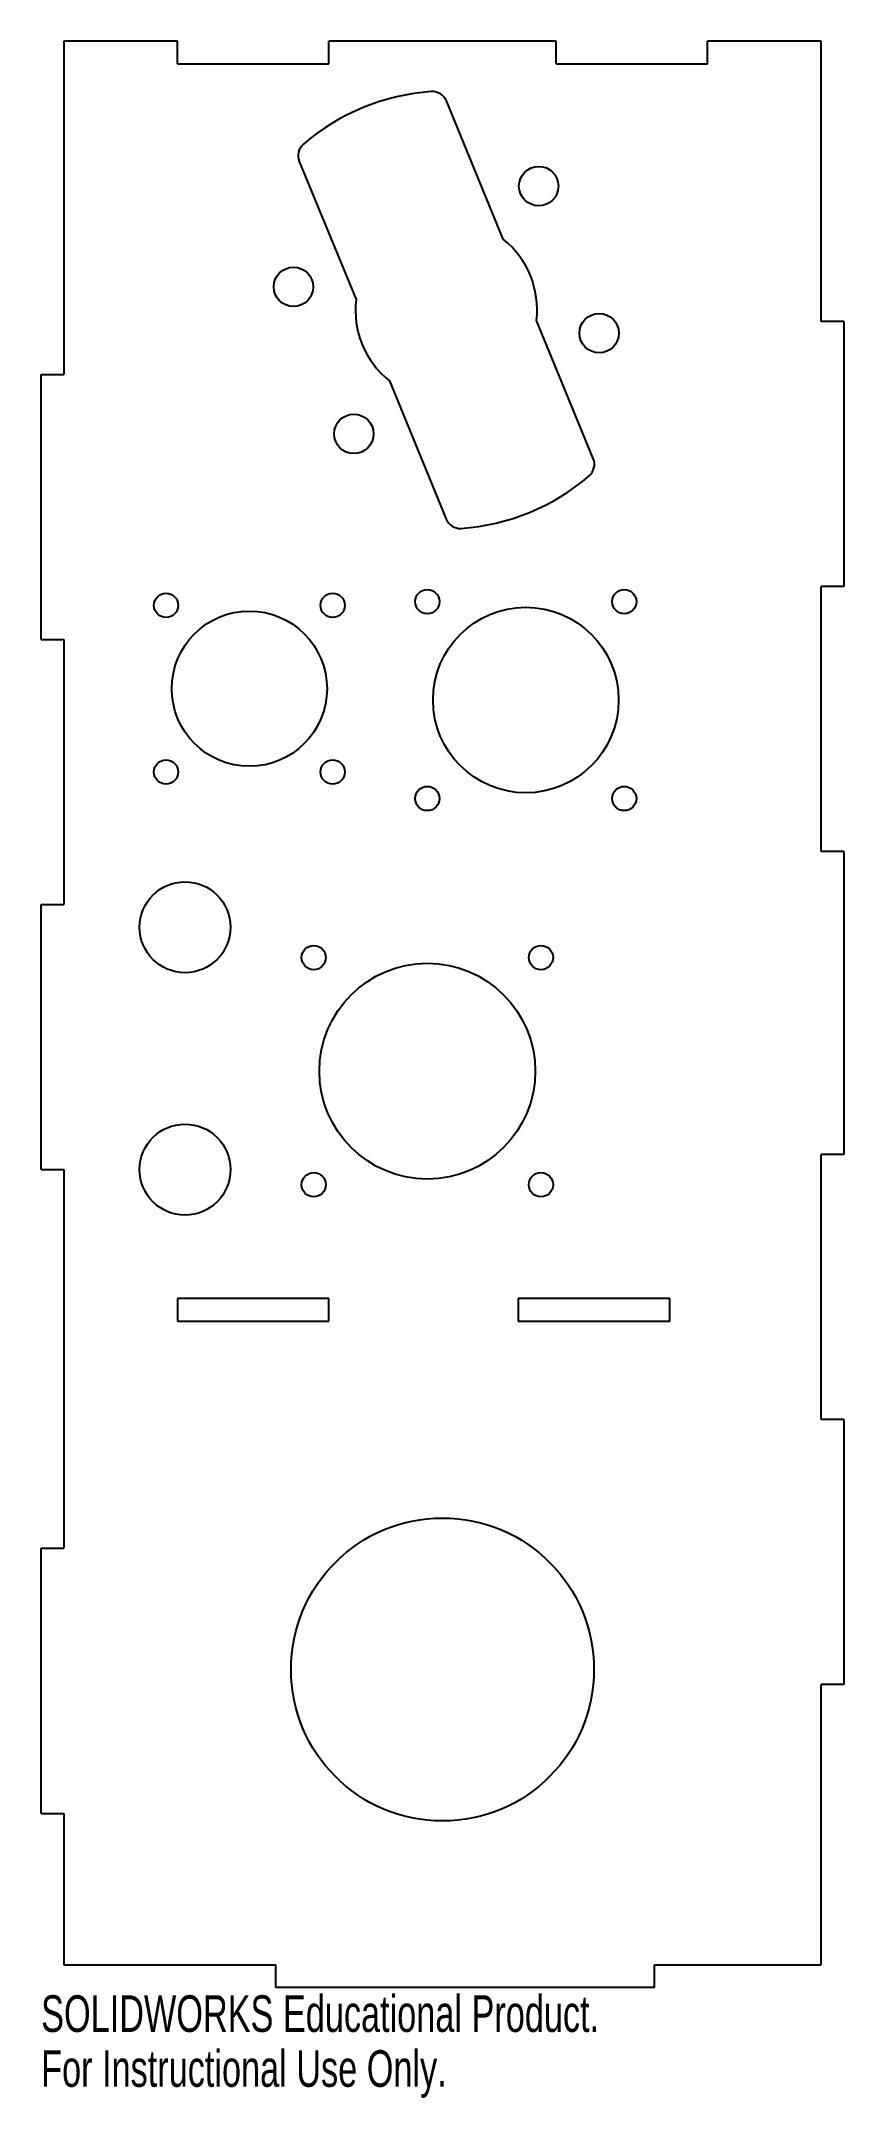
# Model space of a CAD drawing. Header units: millimetres. Extents: x -53 to 53, y -145 to 127.
import ezdxf

# ---------------------------------------------------------------- set-up
doc = ezdxf.new("R2010")
doc.units = ezdxf.units.MM
doc.styles.add('SLDTEXTSTYLE0', font='TXT', dxfattribs={"width": 0.7})

msp = doc.modelspace()

# ---------------------------------------------------------------- linework, layer by layer
at = {"color": 7, "linetype": 'Continuous', "lineweight": 25}
for p, q in [((-35, 127), (-50, 127)), ((-50, 127), (-50, 83)), ((-35, 124), (-35, 127)), ((15, 127), (-15, 127)), ((-15, 124), (-15, 127)), ((15, 124), (15, 127)), ((35, 124), (35, 127)), ((50, 127), (35, 127)), ((50, 90), (50, 127)), ((-35, 124), (-15, 124)), ((15, 124), (35, 124)), ((8, 100.86), (0.51, 119.1)), ((-18.91, 111.12), (-11.42, 92.88)), ((19.91, 71.88), (12.42, 90.12)), ((53, 90), (50, 90)), ((53, 90), (53, 55)), ((-53, 83), (-50, 83)), ((-53, 48), (-53, 83)), ((-7, 82.14), (0.49, 63.9)), ((50, 20), (50, 55)), ((53, 55), (50, 55)), ((-53, 48), (-50, 48)), ((-50, 48), (-50, 13)), ((53, 20), (50, 20)), ((53, 20), (53, -20)), ((-53, 13), (-50, 13)), ((-53, -22), (-53, 13)), ((50, -55), (50, -20)), ((53, -20), (50, -20)), ((-53, -22), (-50, -22)), ((-50, -22), (-50, -72)), ((-35, -39), (-35, -42)), ((-15, -39), (-35, -39)), ((-15, -42), (-15, -39)), ((10, -39), (10, -42)), ((30, -39), (10, -39)), ((30, -42), (30, -39)), ((-35, -42), (-15, -42)), ((10, -42), (30, -42)), ((53, -55), (50, -55)), ((53, -55), (53, -90)), ((-53, -72), (-50, -72)), ((-53, -107), (-53, -72)), ((50, -127), (50, -90)), ((53, -90), (50, -90)), ((-53, -107), (-50, -107)), ((-50, -107), (-50, -127)), ((-50, -127), (-22, -127)), ((-22, -130), (-22, -127)), ((28, -130), (28, -127)), ((28, -127), (50, -127)), ((28, -130), (-22, -130))]:
    msp.add_line(p, q, dxfattribs=at)
for centre, radius in [((12.7, 107.86), 2.6), ((-19.68, 94.56), 2.6), ((20.68, 88.44), 2.6), ((-11.7, 75.14), 2.6), ((-2, 53), 1.6), ((24, 53), 1.6), ((-36.5, 52.5), 1.6), ((-25.5, 41.5), 10.25), ((-14.5, 52.5), 1.6), ((11, 40), 12.25), ((-36.5, 30.5), 1.6), ((-14.5, 30.5), 1.6), ((-2, 27), 1.6), ((24, 27), 1.6), ((-34, 10), 6), ((-17, 6), 1.6), ((13, 6), 1.6), ((-2, -9), 14.25), ((-34, -22), 6), ((-17, -24), 1.6), ((13, -24), 1.6), ((0, -88), 20)]:
    msp.add_circle(centre, radius, dxfattribs=at)
for centre, radius, start, end in [((0.5, 91.5), 28.9, 93.9197, 130.7603), ((-1.34, 118.34), 2, 22.34, 93.9197), ((-17.06, 111.88), 2, 130.7603, 202.34), ((0.5, 91.5), 12, 353.385, 51.295), ((0.5, 91.5), 12, 173.385, 231.295), ((18.06, 71.12), 2, 310.7603, 22.34), ((0.5, 91.5), 28.9, 273.9197, 310.7603), ((2.34, 64.66), 2, 202.34, 273.9197)]:
    msp.add_arc(centre, radius, start, end, dxfattribs=at)

# ---------------------------------------------------------------- texts
at = {"color": 7, "linetype": 'Continuous', "char_height": 4.8336, "attachment_point": 1, "style": 'SLDTEXTSTYLE0'}
for s, insert in [('SOLIDWORKS Educational Product.', (-53, -131.02)), ('For Instructional Use Only.', (-53, -138.27))]:
    msp.add_mtext(s, dxfattribs=dict(at, insert=insert))

doc.saveas('drawing.dxf')
